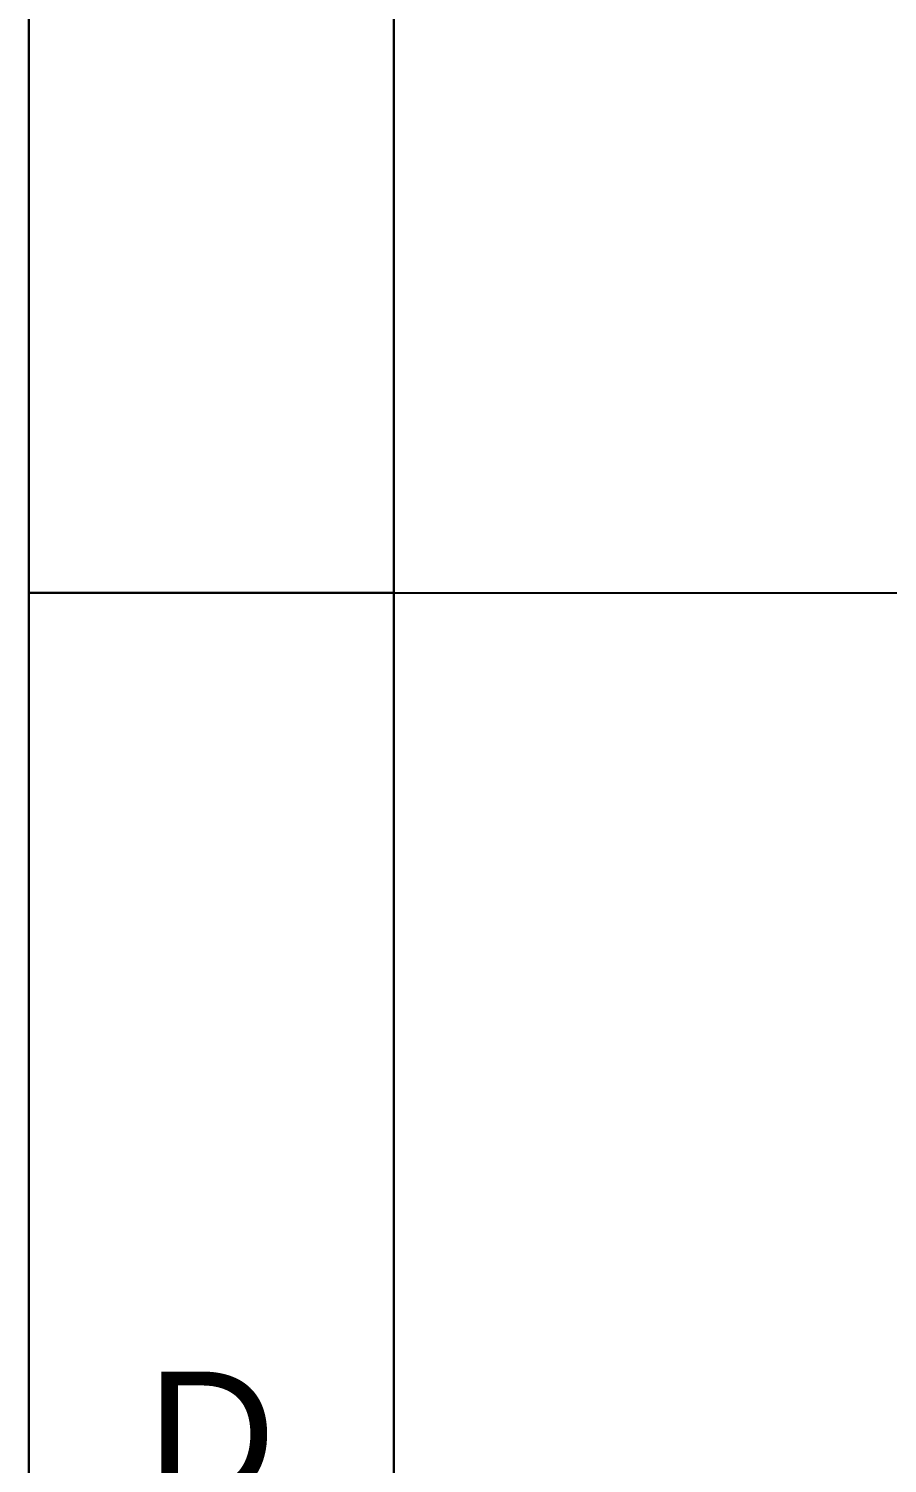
# Model space of a CAD drawing. Header units: millimetres. Extents: x 30710 to 48779, y -19256 to -8564.
# Drawn here: x 30710 to 31557, y -14769 to -13354 of the extents above; entities that cross this region are included whole.
import ezdxf
from ezdxf.enums import TextEntityAlignment as Align

# ---------------------------------------------------------------- set-up
doc = ezdxf.new("R2010")
doc.units = ezdxf.units.MM
doc.header["$LTSCALE"] = 10
doc.layers.get('Defpoints').update_dxf_attribs({"lineweight": 25})
doc.layers.add('1', color=4, linetype='Continuous', lineweight=30)
doc.layers.add('2', color=3, linetype='Continuous', lineweight=25)
doc.styles.get("Standard").update_dxf_attribs({"font": ''})
doc.styles.get('Standard').set_extended_font_data('arial')

msp = doc.modelspace()

# ---------------------------------------------------------------- linework, layer by layer
at = {"layer": '1'}
msp.add_lwpolyline([(30710.22, -8564.163), (45830.22, -8564.163), (45830.22, -19256.163), (30710.22, -19256.163)], close=True, dxfattribs=at)
at = {"layer": '2'}
msp.add_line((31070.22, -13910.163), (30710.22, -13910.163), dxfattribs=at)
msp.add_lwpolyline([(31070.22, -8924.163), (45470.22, -8924.163), (45470.22, -18896.163), (31070.22, -18896.163)], close=True, dxfattribs=at)
at = {"layer": 'Defpoints'}
for p, q in [((31070.22, -8564.163), (31070.22, -19256.163)), ((30710.22, -13910.16), (45830.22, -13910.16))]:
    msp.add_line(p, q, dxfattribs=at)

# ---------------------------------------------------------------- texts
at = {"layer": '2'}
msp.add_text('D', height=126, dxfattribs=at).set_placement((30890.22, -14741.163), align=Align.MIDDLE_CENTER)

doc.saveas('drawing.dxf')
